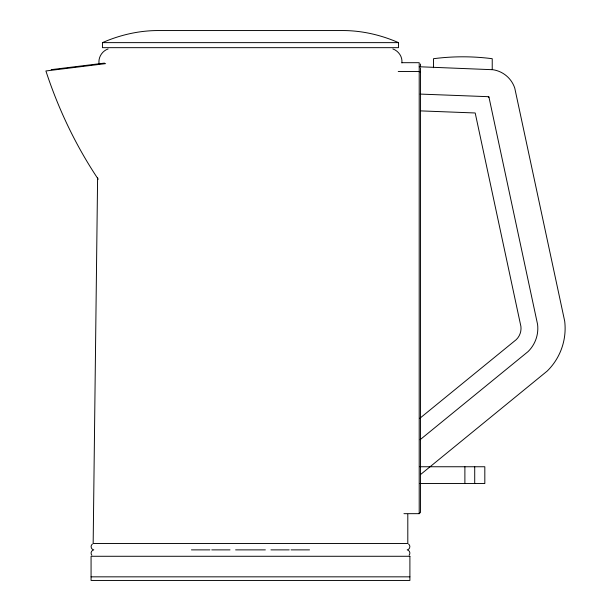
<?xml version="1.0" encoding="UTF-8"?>
<svg xmlns="http://www.w3.org/2000/svg" width="611" height="611" viewBox="0 0 611 611"><rect width="100%" height="100%" fill="white"/><g stroke="black" fill="none" stroke-linecap="round" stroke-linejoin="round"><path stroke-width="0.92" d="M97.607 177.465L93.162 543.485L407.804 543.485L407.804 514.286M99.104 63.918C97.981 57.541 102.06 51.003 108.109 48.941M488.418 96.691L488.372 97.294L488.96 97.149L488.838 96.706L420.116 94.079M409.133 555.178C410.752 553.383 409.584 550.198 407.186 549.877C409.92 549.541 410.867 545.6 408.576 544.065M403.955 513.668L419.207 513.668L420.544 512.331L420.544 67.905M92.391 544.065C90.1 545.6 91.047 549.541 93.781 549.877C91.383 550.198 90.214 553.383 91.833 555.178M419.803 418.329L516.303 339.594A15.726 15.726 0 0 0 520.916 326.48L475.198 112.974L420.391 110.881M420.101 439.721L528.057 351.6A32.52 32.52 0 0 0 537.588 324.472L488.96 97.149M420.414 474.64L547.158 371.098A59.825 59.825 0 0 0 564.694 321.21L514.752 88.076A27.274 27.274 0 0 0 492.909 69.723L419.253 66.752M102.449 42.633C119.985 34.957 139.025 30.542 158.203 30.55L342.733 30.55C361.911 30.542 380.951 34.957 398.487 42.633L398.487 47.666L102.449 47.666L102.449 42.633L398.487 42.633M51.194 69.654L104.489 63.109M105.642 63.628L45.901 70.968C58.404 109.17 75.894 145.785 98.234 179.222M402.046 62.689L419.207 62.689L419.207 513.668M398.235 71.487L420.544 71.487M419.849 466.751L484.821 466.751L484.821 483.53L419.849 483.53M191.442 549.877L209.924 549.877M211.75 549.877L230.026 549.877M235.609 549.877L265.357 549.877M270.94 549.877L289.217 549.877M291.042 549.877L309.525 549.877M91.07 576.837L409.897 576.837M392.858 48.941C398.532 50.904 402.725 56.884 401.855 62.964M419.207 71.487L420.544 72.281M492.229 69.509L492.229 58.709A227.796 227.796 0 0 0 433.497 58.709L433.497 67.714M474.716 466.751L474.716 483.53M464.887 466.751L464.887 483.53M420.544 64.025L420.544 66.217M409.897 556.277L91.07 556.277L91.07 580.45L409.897 580.45L409.897 556.277"/></g></svg>
